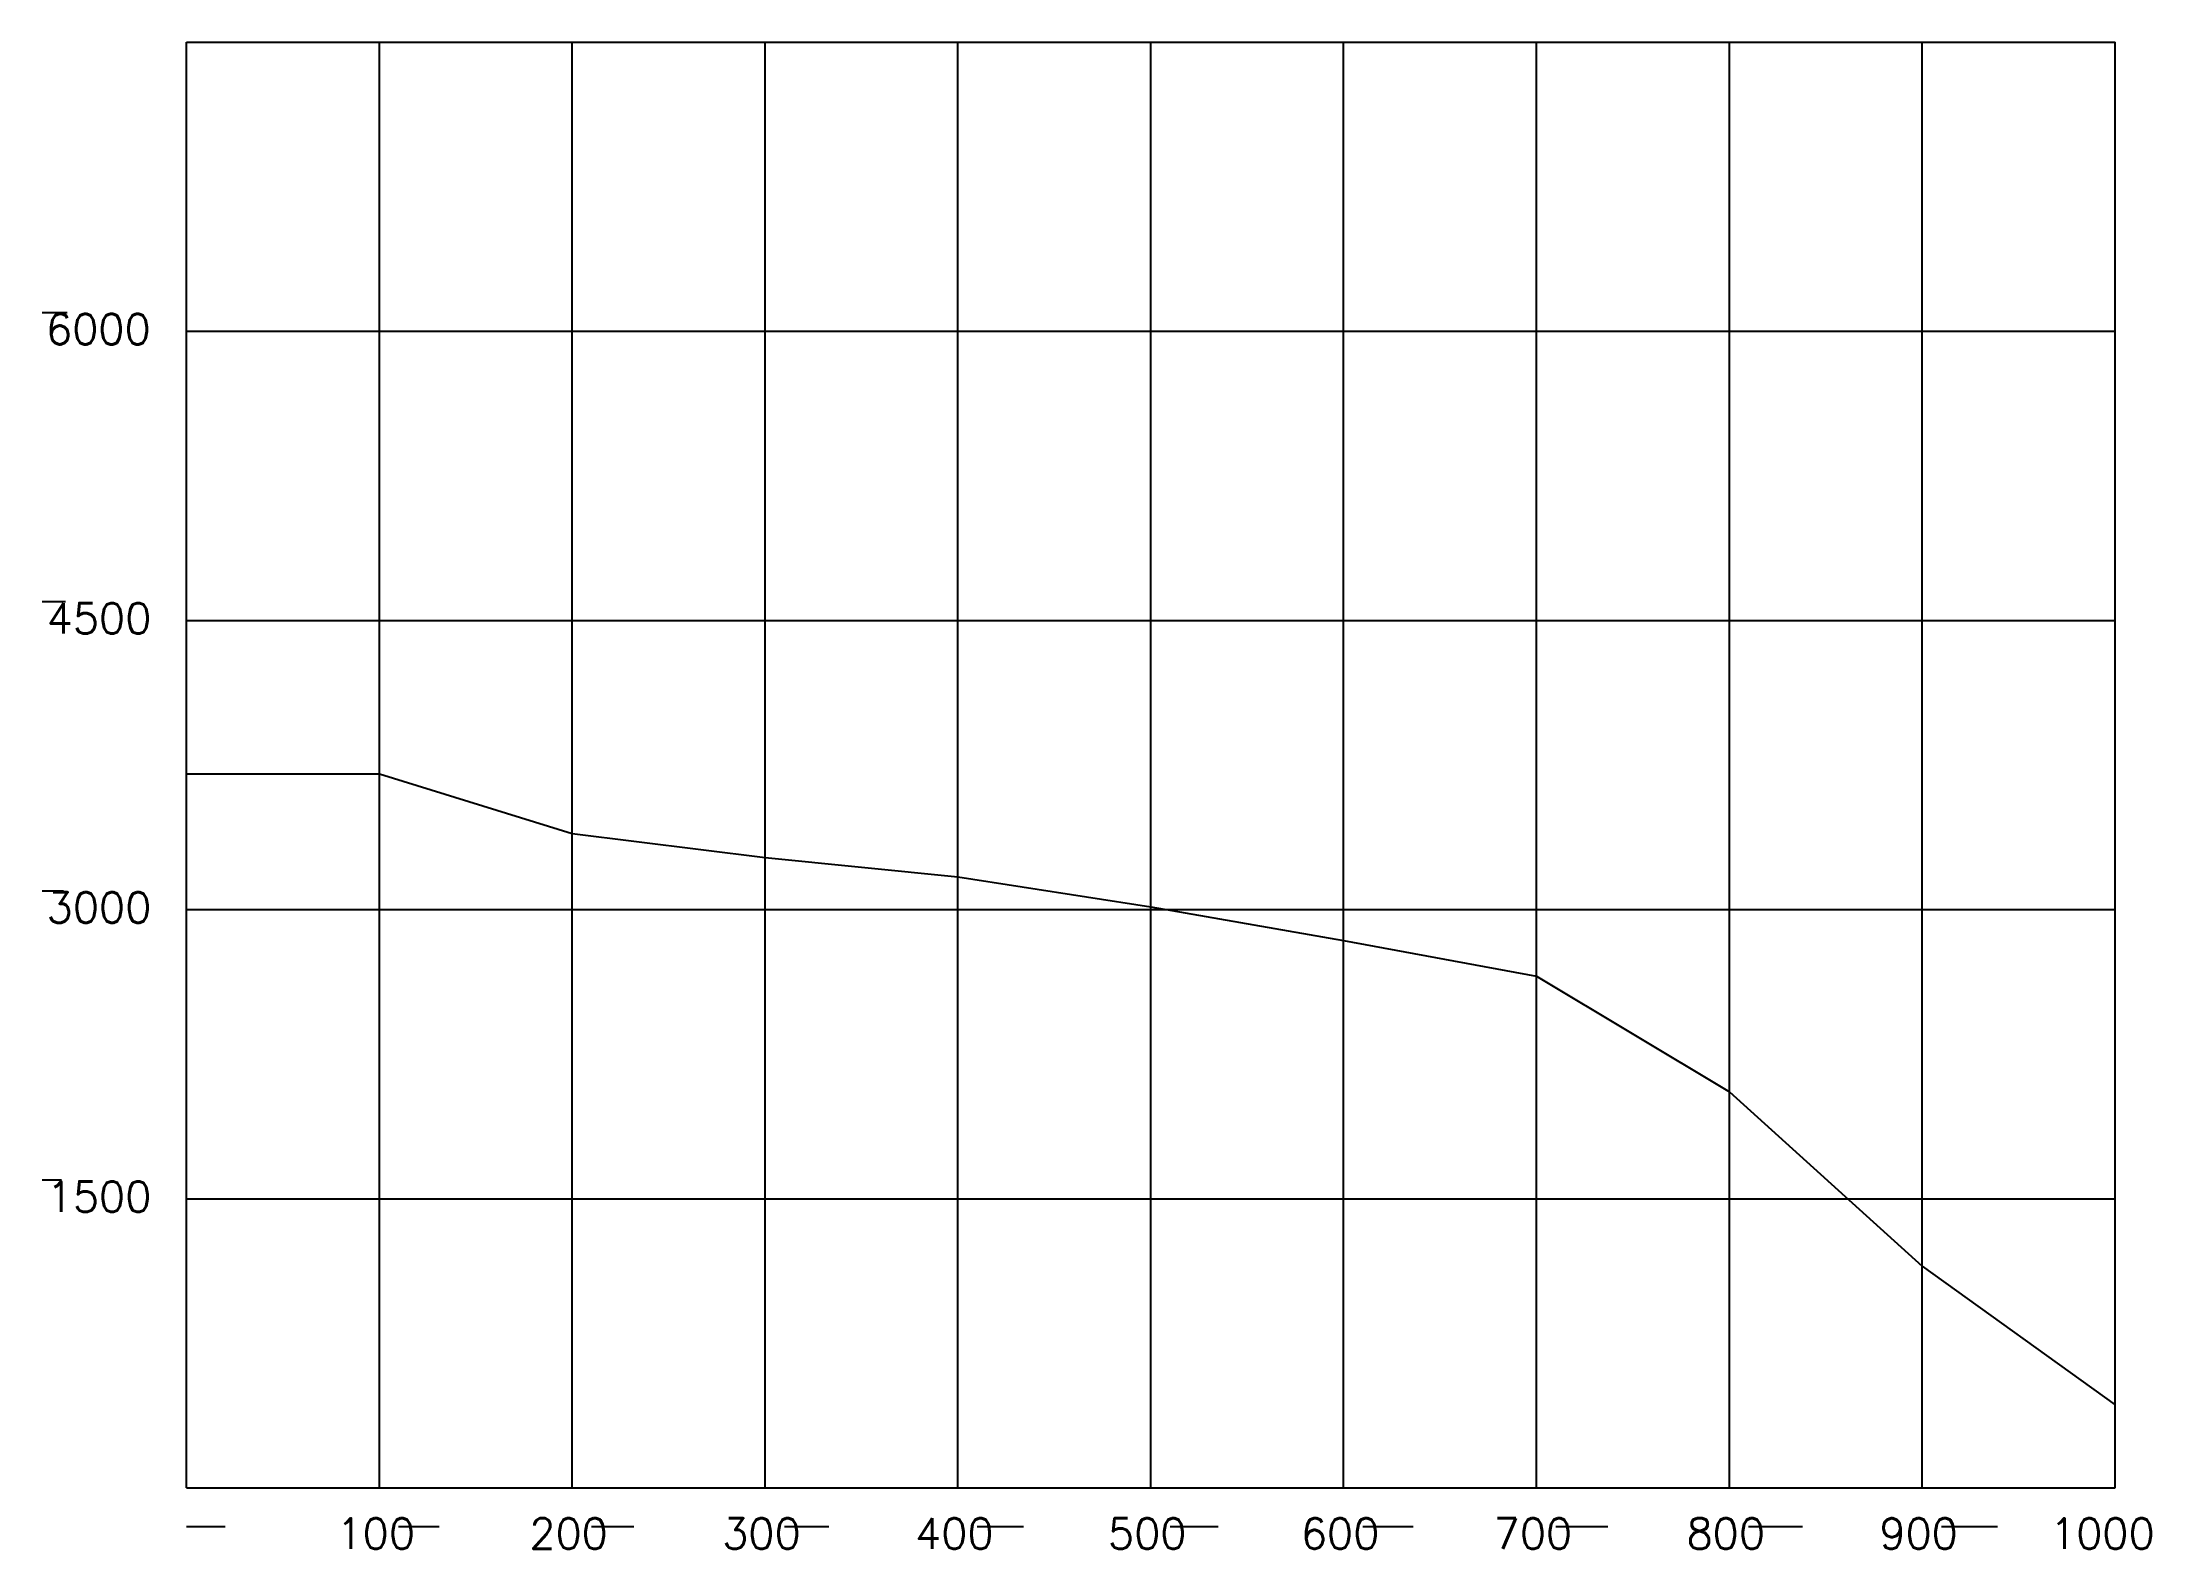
# Model space of a CAD drawing. Extents: x 325 to 1500, y 193 to 2215.
# Drawn here: x 325 to 1419, y 193 to 975 of the extents above; entities outside this region: 1.
import ezdxf
from ezdxf.enums import TextEntityAlignment as Align

# ---------------------------------------------------------------- set-up
doc = ezdxf.new("R2010")
doc.units = 0
doc.header["$MEASUREMENT"] = 0
doc.layers.get('0').update_dxf_attribs({"linetype": 'CONTINUOUS'})
doc.layers.add('-1', color=7, linetype='CONTINUOUS')
doc.layers.add('1', color=7, linetype='CONTINUOUS')
doc.styles.add('ROMANS', font='ROMANS', dxfattribs={"height": 0.2})

msp = doc.modelspace()

# ---------------------------------------------------------------- linework, layer by layer
at = {"layer": '-1', "color": 2, "linetype": 'Continuous'}
for p, q in [((325.2, 834.8), (338.2, 834.8)), ((325.2, 684.8), (337.2, 684.8)), ((325.2, 534.8), (336.2, 534.8)), ((325.2, 384.8), (335.2, 384.8)), ((400, 205), (420, 205)), ((510, 205), (531, 205)), ((610, 205), (632, 205)), ((710, 205), (733, 205)), ((810, 205), (834, 205)), ((910, 205), (935, 205)), ((1010, 205), (1036, 205)), ((1110, 205), (1137, 205)), ((1210, 205), (1238, 205)), ((1310, 205), (1339, 205))]:
    msp.add_line(p, q, dxfattribs=at)
at = {"color": 7, "linetype": 'Continuous'}
for p, q in [((500, 2215), (1500, 2215)), ((400, 975), (1400, 975)), ((400, 225), (400, 975)), ((1400, 225), (1400, 975)), ((400, 595.5), (500, 595.5)), ((500, 595.5), (600, 564.5)), ((600, 564.5), (700, 552)), ((700, 552), (800, 542)), ((800, 542), (900, 526.5)), ((900, 526.5), (1000, 509)), ((1000, 509), (1100, 490.5)), ((1100, 490.5), (1200, 430.5)), ((1200, 430.5), (1300, 340)), ((1300, 340), (1400, 268)), ((400, 225), (1400, 225))]:
    msp.add_line(p, q, dxfattribs=at)
at = {"layer": '1', "color": 4, "linetype": 'Continuous'}
for p, q in [((500, 225), (500, 975)), ((600, 225), (600, 975)), ((700, 225), (700, 975)), ((800, 225), (800, 975)), ((900, 225), (900, 975)), ((1000, 225), (1000, 975)), ((1100, 225), (1100, 975)), ((1200, 225), (1200, 975)), ((1300, 225), (1300, 975)), ((400, 825), (1400, 825)), ((400, 675), (1400, 675)), ((400, 525), (1400, 525)), ((400, 375), (1400, 375))]:
    msp.add_line(p, q, dxfattribs=at)

# ---------------------------------------------------------------- texts
at = {"layer": '-1', "color": 7, "linetype": 'Continuous', "style": 'ROMANS'}
for s, p in [('6000', (327.2, 834)), ('4500', (327.5, 684)), ('3000', (327.5, 534)), ('1500', (327.5, 384)), ('100', (477.8, 209.2)), ('200', (577.8, 209.2)), ('300', (677.8, 209.2)), ('400', (777.8, 209.2)), ('500', (877.8, 209.2)), ('600', (977.8, 209.2)), ('700', (1077.8, 209.2)), ('800', (1177.8, 209.2)), ('900', (1277.8, 209.2)), ('1000', (1366.3, 209.2))]:
    msp.add_text(s, height=15.82, dxfattribs=at).set_placement(p, align=Align.TOP_LEFT)

doc.saveas('drawing.dxf')
